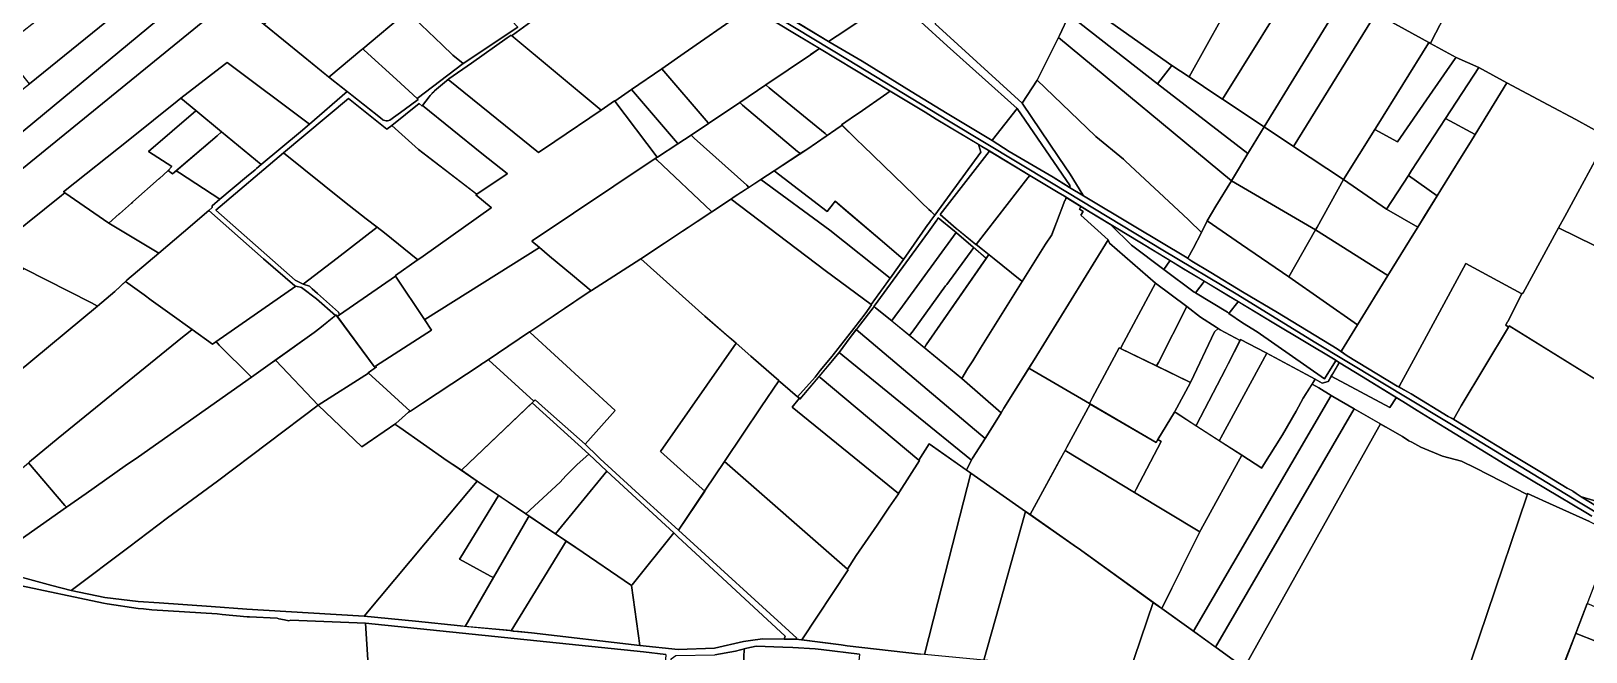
# Model space of a CAD drawing. Header units: metres. Extents: x 3 to 1005126, y 39 to 4383651.
# Drawn here: x 487755 to 489042, y 4372023 to 4372538 of the extents above; entities that cross this region are included whole.
import ezdxf

# ---------------------------------------------------------------- set-up
doc = ezdxf.new("R2010")
doc.units = ezdxf.units.M
doc.header["$MEASUREMENT"] = 0
doc.layers.add('TM_Llucmajor', color=7, linetype='Continuous')

msp = doc.modelspace()

# ---------------------------------------------------------------- linework, layer by layer
at = {"layer": 'TM_Llucmajor', "linetype": 'Continuous', "flags": 128}
for points in [[(489110.5, 4372103.3), (489036.1, 4372147.9), (488951, 4372199.8), (488871.4, 4372247.8), (488817.2, 4372280.4), (488753.9, 4372319.2), (488691.8, 4372356.3), (488601.1, 4372411.1), (488514.4, 4372463.5), (488430.7, 4372514.2), (488358.9, 4372557.5), (488291, 4372598.6), (488218.5, 4372642.4), (488188.2, 4372660.8), (488156.3, 4372680.1), (488097.4, 4372715.4), (488006.9, 4372770.6), (487952.9, 4372803.2), (487910.3, 4372829), (487837.9, 4372872.7), (487765.1, 4372916.7), (487665.9, 4372976.6)], [(487665.9, 4372976.6), (487765.1, 4372916.7), (487837.9, 4372872.7), (487910.3, 4372829), (487952.9, 4372803.2), (488006.9, 4372770.6), (488097.4, 4372715.4), (488156.3, 4372680.1), (488188.2, 4372660.8), (488218.5, 4372642.4), (488291, 4372598.6), (488358.9, 4372557.5), (488430.7, 4372514.2), (488514.4, 4372463.5), (488601.1, 4372411.1), (488691.8, 4372356.3), (488753.9, 4372319.2), (488817.2, 4372280.4), (488871.4, 4372247.8), (488951, 4372199.8), (489036.1, 4372147.9), (489110.5, 4372103.3)], [(488312.6, 4372591.1), (488415, 4372529.1), (488416.2, 4372528.4), (488442.7, 4372512.8), (488483.5, 4372487.8), (488513.1, 4372469.6), (488550.6, 4372447), (488564.6, 4372437.9), (488600.9, 4372416.8), (488614.6, 4372408.2), (488626.2, 4372401.3), (488668.2, 4372376.2), (488712.1, 4372349.8), (488715.8, 4372347.3), (488731.7, 4372337.7), (488757.9, 4372321.9), (488786.7, 4372304.6), (488836.2, 4372274.6), (488844.6, 4372268.7), (488886, 4372243.7), (488897.4, 4372237.2), (488928.1, 4372218.5), (488932.9, 4372216.1), (488976.6, 4372189.5), (489004.2, 4372172.9), (489026.8, 4372159.2), (489031.1, 4372156.8), (489031.4, 4372156.5), (489034.1, 4372154.7), (489038.4, 4372151.8), (489070.1, 4372132.5)], [(487699, 4372384.8), (487920.6, 4372565.1), (487930.9, 4372556.8), (487947.4, 4372543.4), (487980, 4372516.9), (488002.1, 4372498.9), (488016.4, 4372487.6), (487985, 4372460.6), (487916.8, 4372511.7), (487914.6, 4372510), (487878.6, 4372482.2), (487875.5, 4372479.7), (487875.5, 4372479.7), (487836.2, 4372448.3), (487781.5, 4372404.6), (487782.4, 4372404), (487782.5, 4372403.9), (487779.6, 4372401.6), (487721.6, 4372355.1)], [(488503.3, 4372543.7), (488575.4, 4372478.1), (488605.7, 4372433.1), (488615, 4372419.3), (488625.6, 4372402.2), (488626.1, 4372401.3), (488614.6, 4372408.2), (488614.3, 4372408.4), (488614.5, 4372408.8), (488615, 4372409.7), (488571.1, 4372473.7), (488513.3, 4372525.6), (488469.5, 4372565.6)], [(488180.6, 4372554.2), (488153.2, 4372534.3), (488152.8, 4372533.9), (488152.1, 4372534.5), (488148.8, 4372532.2), (488119.2, 4372511.3), (488100.4, 4372498.1), (488096.9, 4372495.2), (488088.7, 4372488.2), (488088.2, 4372487.7), (488088, 4372487.5), (488086.8, 4372486.3), (488086.7, 4372486.2), (488086.6, 4372486.1), (488085.6, 4372484.9), (488085.1, 4372484.3), (488084.2, 4372483.2), (488078.8, 4372476.1), (488078.5, 4372475.7), (488075.8, 4372477.9), (488053.4, 4372459.6), (488049.1, 4372456.5), (488017.5, 4372481.9), (487963.7, 4372436.9), (487907.4, 4372389.3), (487973.3, 4372331.4), (487975.4, 4372330.4), (487980, 4372328.1), (487985, 4372326.4), (487987.4, 4372324.3), (487991.7, 4372320.4), (488009, 4372304.9), (488010, 4372302.8), (488008, 4372301.4), (488007.1, 4372302.6), (488006.6, 4372302.2), (487990.8, 4372316.1), (487978.5, 4372325.3), (487973.9, 4372326.5), (487972.9, 4372326.7), (487946.9, 4372349.2), (487901.7, 4372389.2), (487904.4, 4372391.5), (487904.5, 4372392.9), (487910.9, 4372398.4), (487932.8, 4372416.9), (487940, 4372422.9), (487941.2, 4372423.9), (487945.2, 4372427.3), (487977.7, 4372454.2), (487985, 4372460.6), (488016.4, 4372487.6), (488017.4, 4372486.8), (488043.9, 4372465.9), (488045.9, 4372464.3), (488046.4, 4372464), (488047.4, 4372463.6), (488048.5, 4372463.5), (488048.7, 4372463.5), (488049.6, 4372463.5), (488050.7, 4372463.7), (488051.7, 4372464.1), (488063.6, 4372472.5), (488075.1, 4372481.2), (488074.3, 4372481.9), (488112.5, 4372510.9), (488157.7, 4372541)], [(488343.2, 4372552.6), (488295.5, 4372519.5), (488276.8, 4372506.6), (488276.9, 4372506.5), (488251.9, 4372489.3), (488238.1, 4372479.7), (488238, 4372479.7), (488237.8, 4372479.9), (488226.6, 4372472.3), (488152.8, 4372533.9), (488153.2, 4372534.3), (488180.6, 4372554.2)], [(489047.2, 4372135.9), (489042.2, 4372138.9), (488975.3, 4372178.8), (488913.3, 4372216.9), (488902.6, 4372223.5), (488890.5, 4372231), (488856.4, 4372251.8), (488838.8, 4372262.6), (488834.5, 4372265.3), (488783.8, 4372295.8), (488746.3, 4372318.5), (488709, 4372340.9), (488672.7, 4372363), (488653.2, 4372374.7), (488631.7, 4372387.8), (488610.3, 4372401), (488605.1, 4372404), (488596.8, 4372409.1), (488581.7, 4372418.1), (488547.3, 4372439.1), (488541.9, 4372442.2), (488504.2, 4372464.9), (488495.1, 4372470.5), (488465.9, 4372488), (488407.5, 4372523.4), (488388.1, 4372534.9), (488372.2, 4372544.6)], [(487742.9, 4372254.8), (487809.5, 4372310), (487824, 4372322), (487832.8, 4372330.4), (487848.1, 4372319.3), (487848.1, 4372319.3), (487854.1, 4372314.9), (487869.4, 4372303.9), (487887.8, 4372290.6), (487884.8, 4372288.2), (487879.8, 4372284.1), (487776.9, 4372200.6), (487753.3, 4372181)], [(489053.4, 4372147.5), (489038.7, 4372152), (489037.9, 4372152.2), (489034.1, 4372154.7), (489031.4, 4372156.5), (489031.1, 4372156.8), (489026.8, 4372159.2), (489004.2, 4372172.9), (489004.2, 4372172.9), (488976.6, 4372189.5), (488932.9, 4372216.1), (488932.8, 4372216.2), (488933, 4372216.6), (488939, 4372227.3), (488978.1, 4372292.5), (488978.8, 4372293.7), (489073.7, 4372234.7)], [(489045.1, 4372131.4), (489006.7, 4372148.8), (489002.9, 4372150.5), (488993.8, 4372154.6), (488993.6, 4372153.8), (488993.5, 4372153.9), (488951.1, 4372175.6), (488939.2, 4372181.5), (488923.6, 4372185.7), (488905.5, 4372193.1), (488898.2, 4372197.3), (488895.7, 4372198.4), (488890.3, 4372201.9), (488876.4, 4372209.9), (488850.3, 4372224.9), (488832.7, 4372235.1), (488831.2, 4372236), (488821, 4372242.1), (488815.4, 4372245.4), (488817.9, 4372249.4), (488823.9, 4372246.1), (488828.9, 4372247.6), (488828.9, 4372247.6), (488831.4, 4372251.8), (488879.8, 4372225.9), (488885, 4372234), (488885, 4372234), (488885.2, 4372234.2), (488890.5, 4372231), (488902.6, 4372223.5), (488913.3, 4372216.9), (488975.3, 4372178.8), (489042.2, 4372138.9), (489047.2, 4372135.9)], [(488759.2, 4372010.4), (488872, 4372212.4), (488873.5, 4372211.5), (488876.4, 4372209.9), (488890.3, 4372201.9), (488895.7, 4372198.4), (488898.2, 4372197.3), (488905.5, 4372193.1), (488923.6, 4372185.7), (488939.2, 4372181.5), (488951.1, 4372175.6), (488993.5, 4372153.9), (488993.6, 4372153.8), (488993.6, 4372153.8), (488993.3, 4372152.6), (488927.6, 4371958)], [(487724.8, 4372091.3), (487771.6, 4372078.6), (487787.8, 4372074.3), (487815.6, 4372068.5), (487843.3, 4372065.2), (487860.6, 4372064.1), (487903.8, 4372061), (487933.1, 4372058.9), (487984, 4372055.9), (488030.5, 4372053), (488072.8, 4372048.9), (488110.3, 4372045), (488151, 4372041.2), (488153.9, 4372040.7), (488154.4, 4372040.7), (488169, 4372039.2), (488258.8, 4372028.9), (488290.5, 4372025.4), (488320.6, 4372026.6), (488344.6, 4372032.1), (488354.2, 4372033.6), (488360.5, 4372034.2), (488378.1, 4372034.1), (488388.1, 4372034), (488388.1, 4372034), (488425.5, 4372029.2), (488430.3, 4372028.6), (488491.2, 4372021.5)], [(487741.2, 4372079.2), (487814.4, 4372063.8), (487817.5, 4372063.4), (487843.3, 4372059.5), (487847.7, 4372059.1), (487854.5, 4372058.4), (487908.6, 4372054.9), (487912.7, 4372054.5), (487933.5, 4372052.6), (487935.4, 4372052.4), (487958.4, 4372051.3), (487959.8, 4372051), (487964.5, 4372050), (487968.1, 4372049.3), (487969.3, 4372049.7), (488031.5, 4372047.4), (488034.8, 4371995.2)], [(488280.3, 4372021.4), (488261.7, 4372023.6), (488031.5, 4372047.4), (487969.3, 4372049.7), (487968.1, 4372049.3), (487964.5, 4372050), (487959.8, 4372051), (487958.4, 4372051.3), (487935.4, 4372052.4), (487933.5, 4372052.6), (487912.7, 4372054.5), (487908.6, 4372054.9), (487854.5, 4372058.4), (487847.7, 4372059.1), (487843.3, 4372059.5), (487817.5, 4372063.4), (487814.4, 4372063.8), (487741.2, 4372079.2)], [(488440.6, 4372021.5), (488408.9, 4372025.4), (488403.9, 4372026), (488385.3, 4372027), (488377.2, 4372027.4), (488355, 4372028.3), (488347.4, 4372026.6), (488337.9, 4372024.2), (488320.8, 4372021)]]:
    msp.add_lwpolyline(points, dxfattribs=at)
for points in [[(487876.7, 4372600.4), (487877, 4372600.5), (487880.7, 4372597.6), (487879.3, 4372596.4), (487753.2, 4372494.1), (487729.7, 4372523.6), (487799.6, 4372578.5), (487859.9, 4372625.5), (487863.7, 4372619.4), (487876, 4372601.3), (487876.7, 4372600.4)], [(488364.5, 4372568.6), (488364.3, 4372568.8), (488399.8, 4372628.6), (488400, 4372628.5), (488401.4, 4372627.3), (488454.8, 4372579), (488469.5, 4372565.6), (488422, 4372533.8), (488415, 4372529.1), (488360.8, 4372562), (488364.5, 4372568.6)], [(488546.2, 4372612.3), (488547.6, 4372615.4), (488553.9, 4372610.9), (488561.8, 4372605.4), (488567.3, 4372601.6), (488573.3, 4372597.4), (488619.7, 4372564.8), (488621, 4372564.1), (488614.3, 4372551.2), (488606.4, 4372534.2), (488605.5, 4372532.4), (488587.9, 4372497.2), (488575.4, 4372478.1), (488503.3, 4372543.7), (488543.8, 4372608.5), (488546.2, 4372612.3)], [(487898.3, 4372579.7), (487685.3, 4372403.3), (487667.9, 4372426.7), (487667.4, 4372427.3), (487753.2, 4372494.1), (487879.3, 4372596.4), (487880.7, 4372597.6), (487900.4, 4372581.5), (487898.3, 4372579.7)], [(488001.2, 4372499.7), (487980, 4372516.9), (487947.4, 4372543.4), (488015.8, 4372599.6), (488066, 4372554), (488065.4, 4372553.5), (488029.2, 4372523.1), (488028.5, 4372522.5), (488001.2, 4372499.7)], [(488699.2, 4372509.3), (488640.3, 4372550.9), (488660.7, 4372598.9), (488740.8, 4372548.6), (488713.7, 4372499.8), (488699.2, 4372509.3)], [(488806.7, 4372586.5), (488741.2, 4372481.5), (488737.5, 4372483.9), (488713.7, 4372499.8), (488740.8, 4372548.6), (488749.1, 4372562.5), (488757.6, 4372576.9), (488775.6, 4372602.8), (488776.2, 4372603.6), (488777.1, 4372603.1), (488796.3, 4372592.4), (488806.7, 4372586.5)], [(489089.1, 4372535.8), (489115.6, 4372521.7), (489059.9, 4372450.1), (489033.9, 4372464.5), (489011, 4372476.7), (488976.9, 4372494.9), (488953.7, 4372507.7), (488934.8, 4372516), (488913.5, 4372527.6), (488914.7, 4372529.9), (488941.1, 4372581), (488941.7, 4372582.3), (488951.2, 4372600.7), (488953.5, 4372605.2), (488964.6, 4372600.1), (488974.3, 4372597.4), (488976.8, 4372601.1), (488978.4, 4372604.4), (488979, 4372604), (489004.7, 4372588.2), (489026.3, 4372574.8), (489063.8, 4372552.7), (489062.1, 4372550.5), (489089.1, 4372535.8)], [(487695.1, 4372390), (487685.3, 4372403.3), (487898.3, 4372579.7), (487900.4, 4372581.5), (487908.7, 4372574.8), (487920.6, 4372565.1), (487699, 4372384.8), (487696.6, 4372388.1), (487695.1, 4372390)], [(488094.9, 4372526.5), (488066, 4372554), (488103.9, 4372585.2), (488104.4, 4372585.6), (488110.8, 4372590.6), (488157.7, 4372541), (488112.5, 4372510.9), (488103.9, 4372517.9), (488094.9, 4372526.5)], [(488842.1, 4372566.8), (488842.1, 4372566.8), (488775.9, 4372458.5), (488741.2, 4372481.5), (488806.7, 4372586.5), (488833.8, 4372571.4), (488836, 4372570.2), (488842.1, 4372566.8)], [(488914.7, 4372529.9), (488913.5, 4372527.6), (488912.1, 4372528.4), (488872.9, 4372549.8), (488874.5, 4372552.8), (488878.7, 4372560.7), (488890.2, 4372582.8), (488891.2, 4372584.7), (488920.4, 4372568.9), (488929.7, 4372563.9), (488931.7, 4372562.9), (488914.7, 4372529.9)], [(488343.2, 4372552.6), (488346.6, 4372555), (488347.8, 4372555.8), (488350.5, 4372557.6), (488372.2, 4372544.6), (488388.1, 4372534.9), (488407.3, 4372523.5), (488407.5, 4372523.4), (488400.1, 4372518.3), (488400, 4372518.2), (488363, 4372493.2), (488341.5, 4372478.7), (488315.6, 4372461.2), (488315.2, 4372461.7), (488276.9, 4372506.5), (488276.8, 4372506.6), (488295.5, 4372519.5), (488343.2, 4372552.6), (488343.2, 4372552.6)], [(488550.5, 4372447.4), (488550.4, 4372447.2), (488513.1, 4372469.6), (488483.5, 4372487.8), (488442.7, 4372512.8), (488416.2, 4372528.4), (488415, 4372529.1), (488422, 4372533.8), (488469.5, 4372565.6), (488513.3, 4372525.6), (488571.1, 4372473.7), (488550.7, 4372447.7), (488550.5, 4372447.4)], [(488687.4, 4372494), (488614.3, 4372551.2), (488621, 4372564.1), (488640.3, 4372550.9), (488699.2, 4372509.3), (488687.4, 4372494)], [(488868.2, 4372552.4), (488800.2, 4372442.3), (488775.9, 4372458.5), (488842.1, 4372566.8), (488868.2, 4372552.4)], [(488057.1, 4372497.6), (488030.5, 4372521.9), (488029.3, 4372523), (488029.2, 4372523.1), (488065.4, 4372553.5), (488066, 4372554), (488094.9, 4372526.5), (488103.9, 4372517.9), (488112.5, 4372510.9), (488074.3, 4372481.9), (488057.1, 4372497.6)], [(488748.6, 4372413.6), (488605.5, 4372532.4), (488606.4, 4372534.2), (488614.3, 4372551.2), (488687.4, 4372494), (488762.3, 4372436.3), (488750.3, 4372416.5), (488748.6, 4372413.6)], [(488869.8, 4372551.5), (488872.9, 4372549.8), (488878.6, 4372546.7), (488878.6, 4372546.7), (488912.1, 4372528.4), (488911.8, 4372527.9), (488869.3, 4372459.3), (488867.5, 4372456.3), (488841.4, 4372414.8), (488800.2, 4372442.3), (488868.2, 4372552.4), (488869.8, 4372551.5)], [(488188.3, 4372446.4), (488174.8, 4372437.2), (488099.9, 4372497.6), (488100.4, 4372498.1), (488119.2, 4372511.3), (488148.8, 4372532.2), (488152.1, 4372534.5), (488226.6, 4372472.3), (488188.3, 4372446.4)], [(488635.9, 4372450.9), (488587.9, 4372497.2), (488605.5, 4372532.4), (488748.6, 4372413.6), (488735.8, 4372392.6), (488728.6, 4372380.6), (488723.8, 4372370.9), (488713.4, 4372381.1), (488712.9, 4372381.6), (488660.8, 4372430), (488659.2, 4372431.6), (488636.4, 4372450.4), (488635.9, 4372450.9)], [(488057.1, 4372497.6), (488074.3, 4372481.9), (488075.1, 4372481.2), (488063.6, 4372472.5), (488051.7, 4372464.1), (488050.7, 4372463.7), (488049.6, 4372463.5), (488048.7, 4372463.5), (488048.5, 4372463.5), (488047.4, 4372463.6), (488046.4, 4372464), (488045.9, 4372464.3), (488043.9, 4372465.9), (488002.1, 4372498.9), (488001.2, 4372499.7), (488028.5, 4372522.5), (488029.2, 4372523.1), (488029.3, 4372523), (488030.5, 4372521.9), (488057.1, 4372497.6)], [(488407.5, 4372523.4), (488465.9, 4372488), (488466.1, 4372487.9), (488465.6, 4372487.6), (488463.3, 4372486), (488440.3, 4372470), (488437.4, 4372468), (488429.3, 4372462.5), (488425.8, 4372460.1), (488426.2, 4372459.7), (488421, 4372456.2), (488413.8, 4372451.3), (488413.3, 4372451.8), (488412.2, 4372452.8), (488365.7, 4372490.9), (488363.2, 4372492.9), (488363, 4372493.2), (488400, 4372518.2), (488407.5, 4372523.4)], [(488934.8, 4372516), (488934.1, 4372515.1), (488912.8, 4372484.3), (488886.2, 4372445.9), (488867.5, 4372456.3), (488869.3, 4372459.3), (488911.8, 4372527.9), (488912.1, 4372528.4), (488913.5, 4372527.6), (488934.8, 4372516)], [(487914.6, 4372510), (487916.8, 4372511.7), (487985, 4372460.6), (487977.7, 4372454.2), (487945.2, 4372427.3), (487912.3, 4372454.2), (487891.1, 4372471.9), (487878.6, 4372482.1), (487878.6, 4372482.2), (487914.6, 4372510)], [(488301.1, 4372451.6), (488290.2, 4372444.4), (488290, 4372444.8), (488251.9, 4372489.3), (488276.9, 4372506.5), (488315.2, 4372461.7), (488315.6, 4372461.2), (488301.1, 4372451.6)], [(488762.3, 4372436.3), (488687.4, 4372494), (488699.2, 4372509.3), (488713.7, 4372499.8), (488737.5, 4372483.9), (488741.2, 4372481.5), (488775.9, 4372458.5), (488763.7, 4372438.6), (488762.3, 4372436.3)], [(488953.7, 4372507.7), (488926, 4372465.3), (488897.9, 4372422.3), (488895.3, 4372418.2), (488877, 4372390.3), (488841.4, 4372414.8), (488867.5, 4372456.3), (488886.2, 4372445.9), (488912.8, 4372484.3), (488934.1, 4372515.1), (488934.8, 4372516), (488953.7, 4372507.7)], [(488950.5, 4372452.2), (488926, 4372465.3), (488953.7, 4372507.7), (488976.9, 4372494.9), (488950.5, 4372452.2)], [(488148.7, 4372419.7), (488127.9, 4372436.4), (488078.8, 4372476.1), (488084.2, 4372483.2), (488085.1, 4372484.3), (488085.6, 4372484.9), (488086.6, 4372486.1), (488086.7, 4372486.2), (488086.8, 4372486.3), (488088, 4372487.5), (488088.2, 4372487.7), (488088.7, 4372488.2), (488096.9, 4372495.2), (488099.9, 4372497.6), (488174.8, 4372437.2), (488188.3, 4372446.4), (488226.6, 4372472.3), (488237.8, 4372479.9), (488238, 4372479.7), (488273, 4372433.4), (488273, 4372433.3), (488271.5, 4372432.3), (488169.6, 4372363.9), (488169.3, 4372363.7), (488175.6, 4372358.5), (488080.5, 4372298.9), (488080.3, 4372298.8), (488056.3, 4372334.8), (488056.2, 4372335.1), (488056.4, 4372335.2), (488074.3, 4372347.9), (488074.9, 4372348.3), (488079.2, 4372351.4), (488135.7, 4372391.4), (488135.5, 4372391.6), (488122.8, 4372402), (488123.7, 4372402.6), (488148.8, 4372419.6), (488148.7, 4372419.7)], [(488363, 4372493.2), (488363.2, 4372492.9), (488365.7, 4372490.9), (488412.2, 4372452.8), (488413.3, 4372451.8), (488413.8, 4372451.3), (488396.9, 4372439.8), (488391.5, 4372436.3), (488390.9, 4372436.8), (488389.3, 4372437.9), (488343.8, 4372476.3), (488341.5, 4372478.6), (488341.5, 4372478.7), (488363, 4372493.2)], [(488712.6, 4372349.6), (488712.6, 4372349.5), (488712.1, 4372349.8), (488668.2, 4372376.2), (488626.2, 4372401.3), (488626.1, 4372401.3), (488625.6, 4372402.2), (488615, 4372419.3), (488605.7, 4372433.1), (488575.4, 4372478.1), (488587.9, 4372497.2), (488635.9, 4372450.9), (488636.4, 4372450.4), (488659.2, 4372431.6), (488660.8, 4372430), (488712.9, 4372381.6), (488713.4, 4372381.1), (488723.8, 4372370.9), (488717, 4372357.8), (488712.6, 4372349.6)], [(488839.9, 4372272.9), (488853.2, 4372294.5), (488878.3, 4372335.3), (488899.8, 4372370), (488903.1, 4372375.4), (488911.7, 4372389.3), (488919, 4372401.2), (488922.2, 4372406.4), (488939.2, 4372433.9), (488946.6, 4372445.8), (488950.5, 4372452.2), (488976.9, 4372494.9), (489011, 4372476.7), (489033.9, 4372464.5), (489060.5, 4372449.8), (489024.8, 4372384.3), (489019.6, 4372374.8), (488990.3, 4372320.8), (488989.1, 4372320), (488942.9, 4372345.3), (488901.1, 4372268.3), (488887.8, 4372243.9), (488887.3, 4372243), (488886, 4372243.7), (488844.6, 4372268.7), (488839.5, 4372272.3), (488839.9, 4372272.9)], [(487875.5, 4372479.7), (487878.6, 4372482.2), (487878.6, 4372482.1), (487891.1, 4372471.9), (487890.9, 4372471.8), (487851.7, 4372438), (487871, 4372425.6), (487868, 4372422.2), (487867.8, 4372422), (487860.8, 4372415.7), (487860.6, 4372415.6), (487838.8, 4372396.2), (487838.5, 4372395.9), (487837.8, 4372395.3), (487827.7, 4372386.5), (487827.6, 4372386.4), (487819, 4372378.7), (487782.5, 4372403.9), (487782.4, 4372404), (487781.5, 4372404.6), (487836.2, 4372448.3), (487875.5, 4372479.7)], [(488135.5, 4372391.6), (488135.7, 4372391.4), (488079.2, 4372351.4), (488074.9, 4372348.3), (488047.2, 4372370.6), (488041.2, 4372375.3), (488032.1, 4372382.3), (488014, 4372396.2), (487963.7, 4372436.9), (488017.5, 4372481.9), (488049.1, 4372456.5), (488053.4, 4372459.6), (488075.5, 4372439.8), (488123.7, 4372402.6), (488122.8, 4372402), (488135.5, 4372391.6)], [(488238.1, 4372479.7), (488251.9, 4372489.3), (488290, 4372444.8), (488290.2, 4372444.4), (488273.2, 4372433.2), (488273, 4372433.4), (488273, 4372433.4), (488238, 4372479.7), (488238.1, 4372479.7)], [(488315.6, 4372461.2), (488341.5, 4372478.7), (488341.5, 4372478.6), (488343.8, 4372476.3), (488389.3, 4372437.9), (488390.9, 4372436.8), (488391.5, 4372436.3), (488369.9, 4372422.1), (488358.9, 4372414.8), (488358.8, 4372414.8), (488349, 4372408.3), (488347.2, 4372410), (488303.6, 4372449.1), (488301.1, 4372451.6), (488315.6, 4372461.2)], [(488465.6, 4372487.6), (488466.1, 4372487.9), (488495.1, 4372470.5), (488504.2, 4372464.9), (488539.4, 4372443.7), (488539.6, 4372443), (488541.2, 4372437.6), (488503, 4372385.3), (488499.9, 4372388.3), (488498, 4372390.1), (488492.1, 4372395.9), (488486.1, 4372401.6), (488443.7, 4372442.6), (488438.4, 4372447.8), (488425.8, 4372460.1), (488429.3, 4372462.5), (488437.4, 4372468), (488440.3, 4372470), (488463.3, 4372486), (488465.6, 4372487.6)], [(487890.9, 4372471.8), (487891.1, 4372471.9), (487912.3, 4372454.2), (487908.6, 4372451.1), (487871.7, 4372419.6), (487868, 4372422.2), (487871, 4372425.6), (487851.7, 4372438), (487890.9, 4372471.8)], [(488148.7, 4372419.7), (488148.8, 4372419.6), (488123.7, 4372402.6), (488123.4, 4372402.8), (488075.5, 4372439.8), (488053.4, 4372459.6), (488075.8, 4372477.9), (488078.5, 4372475.7), (488078.8, 4372476.1), (488127.9, 4372436.4), (488148.7, 4372419.7)], [(488550.5, 4372447.4), (488550.7, 4372447.7), (488571.1, 4372473.7), (488615, 4372409.7), (488614.5, 4372408.8), (488614.3, 4372408.4), (488600.9, 4372416.8), (488564.6, 4372437.9), (488550.6, 4372447), (488550.4, 4372447.2), (488550.5, 4372447.4)], [(487877.5, 4372420.3), (487874.7, 4372422.1), (487908.6, 4372451.1), (487912.3, 4372454.2), (487945.2, 4372427.3), (487941.2, 4372423.9), (487940, 4372422.9), (487932.8, 4372416.9), (487910.9, 4372398.4), (487877.5, 4372420.3)], [(488426.2, 4372459.7), (488438.4, 4372447.8), (488443.7, 4372442.6), (488486.1, 4372401.6), (488492.1, 4372395.9), (488498, 4372390.1), (488499.9, 4372388.3), (488503, 4372385.3), (488499, 4372379.7), (488499, 4372379.5), (488497.3, 4372377.6), (488477, 4372348.5), (488461.2, 4372362), (488420.4, 4372396.9), (488418.7, 4372394.7), (488413.8, 4372388.3), (488398.5, 4372400.1), (488369.9, 4372422.1), (488396.9, 4372439.8), (488421, 4372456.2), (488426.2, 4372459.7)], [(488818.4, 4372373.1), (488748.6, 4372413.6), (488750.3, 4372416.5), (488762.3, 4372436.3), (488763.7, 4372438.6), (488775.9, 4372458.5), (488800.2, 4372442.3), (488841.4, 4372414.8), (488819.6, 4372375.2), (488818.4, 4372373.1)], [(488919, 4372401.2), (488895.3, 4372418.2), (488897.9, 4372422.3), (488926, 4372465.3), (488950.5, 4372452.2), (488946.6, 4372445.8), (488939.2, 4372433.9), (488922.2, 4372406.4), (488919, 4372401.2)], [(488273, 4372433.4), (488273, 4372433.4), (488273.2, 4372433.2), (488290.2, 4372444.4), (488301.1, 4372451.6), (488303.6, 4372449.1), (488347.2, 4372410), (488349, 4372408.3), (488336.9, 4372400.4), (488333.7, 4372398.2), (488318.4, 4372388.1), (488317.9, 4372388.5), (488272.7, 4372431.2), (488271.5, 4372432.3), (488273, 4372433.3), (488273, 4372433.4)], [(488390.6, 4372233.4), (488390.8, 4372233.7), (488389.3, 4372234.9), (488403.9, 4372251.2), (488408.1, 4372256.5), (488418.1, 4372268.6), (488435.9, 4372291.4), (488445.3, 4372303.6), (488450.6, 4372311.1), (488450.4, 4372311.3), (488466.4, 4372333.5), (488477, 4372348.5), (488497.3, 4372377.6), (488499, 4372379.5), (488499, 4372379.7), (488503, 4372385.3), (488541.2, 4372437.6), (488539.6, 4372443), (488539.4, 4372443.7), (488541.9, 4372442.2), (488547.3, 4372439.1), (488548.4, 4372438.4), (488548, 4372437.9), (488507.5, 4372385.8), (488520.8, 4372374.3), (488522.6, 4372372.8), (488536.9, 4372361.1), (488537.3, 4372360.9), (488547.7, 4372352.6), (488545.5, 4372349.5), (488534.8, 4372358.8), (488520.9, 4372370.6), (488519.2, 4372372.1), (488505.8, 4372383.1), (488504.7, 4372381.2), (488497.8, 4372371.5), (488452.9, 4372309.9), (488452.7, 4372309.6), (488451.9, 4372308.5), (488432.8, 4372283.9), (488423.8, 4372271.6), (488418.2, 4372264.8), (488391.3, 4372232.8), (488390.6, 4372233.4)], [(489188.5, 4372380.7), (489147.7, 4372312.1), (489145.4, 4372308.3), (489124.5, 4372319.8), (489064.1, 4372353), (489019.6, 4372374.8), (489024.8, 4372384.3), (489060.5, 4372449.8), (489120.6, 4372417.6), (489121.8, 4372416.9), (489150.5, 4372401.5), (489152.6, 4372400.4), (489183, 4372384.3), (489185.5, 4372383), (489188.5, 4372380.7)], [(487973.3, 4372331.4), (487907.4, 4372389.3), (487963.7, 4372436.9), (488014, 4372396.2), (488032.1, 4372382.3), (488041.2, 4372375.3), (488008, 4372349.7), (487980, 4372328.1), (487975.4, 4372330.4), (487973.3, 4372331.4)], [(488271.5, 4372432.3), (488272.7, 4372431.2), (488317.9, 4372388.5), (488318.4, 4372388.1), (488259.5, 4372349.2), (488218.7, 4372323), (488218.3, 4372322.7), (488202.9, 4372335.6), (488184, 4372351.4), (488175.6, 4372358.5), (488169.3, 4372363.7), (488169.6, 4372363.9), (488271.5, 4372432.3)], [(488548, 4372437.9), (488548.4, 4372438.4), (488581.7, 4372418.1), (488580, 4372416.2), (488537.3, 4372360.9), (488536.9, 4372361.1), (488520.8, 4372374.3), (488507.5, 4372385.8), (488548, 4372437.9)], [(487860.2, 4372353.7), (487819, 4372378.7), (487827.6, 4372386.4), (487827.7, 4372386.5), (487837.8, 4372395.3), (487838.5, 4372395.9), (487838.8, 4372396.2), (487860.6, 4372415.6), (487860.8, 4372415.7), (487867.8, 4372422), (487868, 4372422.2), (487871.7, 4372419.6), (487874.7, 4372422.1), (487877.5, 4372420.3), (487910.9, 4372398.4), (487904.5, 4372392.9), (487904.4, 4372391.5), (487901.7, 4372389.2), (487880.8, 4372371.3), (487860.2, 4372353.7)], [(488466.1, 4372333), (488450.4, 4372311.3), (488412.3, 4372339.5), (488334.4, 4372398.6), (488335, 4372399), (488336.9, 4372400.4), (488358.8, 4372414.8), (488416, 4372372.8), (488466.1, 4372333)], [(488369.9, 4372422.1), (488398.5, 4372400.1), (488413.8, 4372388.3), (488418.7, 4372394.7), (488420.4, 4372396.9), (488429.1, 4372389.4), (488461.2, 4372362), (488477, 4372348.5), (488466.4, 4372333.5), (488466.1, 4372333), (488416, 4372372.8), (488358.9, 4372414.8), (488369.9, 4372422.1)], [(488580, 4372416.2), (488581.7, 4372418.1), (488596.8, 4372409.1), (488605.1, 4372404), (488610.3, 4372401), (488611.8, 4372400), (488611, 4372397.3), (488610.8, 4372397.4), (488603.8, 4372379.3), (488599.8, 4372369.1), (488594.6, 4372361.2), (488575.4, 4372330.4), (488574.9, 4372330.9), (488573.8, 4372331.7), (488552.3, 4372349), (488537.3, 4372360.9), (488580, 4372416.2)], [(488878.3, 4372335.3), (488818.4, 4372373.1), (488819.6, 4372375.2), (488841.4, 4372414.8), (488877, 4372390.3), (488903.1, 4372375.4), (488899.8, 4372370), (488878.3, 4372335.3)], [(488903.1, 4372375.4), (488877, 4372390.3), (488895.3, 4372418.2), (488919, 4372401.2), (488903.1, 4372375.4)], [(487779.6, 4372401.6), (487782.5, 4372403.9), (487819, 4372378.7), (487860.2, 4372353.7), (487833.8, 4372331.4), (487824, 4372322), (487809.5, 4372310), (487804.6, 4372312.6), (487748.6, 4372341.1), (487721.6, 4372355.1), (487779.6, 4372401.6)], [(488757, 4372361.1), (488728.6, 4372380.6), (488735.8, 4372392.6), (488748.6, 4372413.6), (488818.4, 4372373.1), (488796.1, 4372334.2), (488757, 4372361.1)], [(487973.9, 4372326.5), (487907.6, 4372280.4), (487904.7, 4372278.4), (487887.8, 4372290.6), (487869.4, 4372303.9), (487854.1, 4372314.9), (487848.1, 4372319.3), (487832.8, 4372330.4), (487833.8, 4372331.4), (487860.2, 4372353.7), (487880.8, 4372371.3), (487901.7, 4372389.2), (487946.9, 4372349.2), (487972.9, 4372326.7), (487973.9, 4372326.5)], [(488377, 4372245.4), (488373.7, 4372248.1), (488373.8, 4372248.2), (488365.5, 4372255.4), (488350.6, 4372268.4), (488338.4, 4372279.2), (488336.5, 4372280.8), (488330.3, 4372286.2), (488312.6, 4372301.7), (488259.5, 4372349.2), (488294.1, 4372372), (488318.4, 4372388.1), (488333.7, 4372398.2), (488334.4, 4372398.6), (488412.3, 4372339.5), (488450.4, 4372311.3), (488450.6, 4372311.1), (488445.3, 4372303.6), (488435.9, 4372291.4), (488418.8, 4372269.6), (488418.1, 4372268.6), (488408.1, 4372256.5), (488403.9, 4372251.2), (488389.3, 4372234.9), (488377, 4372245.4)], [(488611, 4372397.3), (488611.8, 4372400), (488624, 4372392.5), (488622.7, 4372390.3), (488625.9, 4372388.3), (488624, 4372385.2), (488646.6, 4372364.8), (488585.2, 4372265.3), (488560.2, 4372225.5), (488558, 4372221.5), (488525.3, 4372250.1), (488530.2, 4372257.9), (488534.4, 4372264.7), (488540.9, 4372275), (488547.8, 4372286.1), (488550.5, 4372290.5), (488594.6, 4372361.2), (488599.8, 4372369.1), (488600.1, 4372370), (488603.8, 4372379.3), (488610.8, 4372397.4), (488611, 4372397.3)], [(488649.2, 4372376.9), (488666, 4372360.4), (488692.8, 4372340.2), (488717.8, 4372321.5), (488719, 4372320.8), (488745.3, 4372304.9), (488746, 4372304.4), (488746.6, 4372303.8), (488757.7, 4372296.2), (488769.9, 4372288.7), (488825.8, 4372249.7), (488834.9, 4372264.4), (488835.1, 4372264.8), (488838, 4372263.1), (488837.7, 4372262.6), (488828.9, 4372247.6), (488828.9, 4372247.6), (488823.9, 4372246.1), (488817.9, 4372249.4), (488777, 4372271.5), (488756.3, 4372282.2), (488756, 4372281.5), (488739.3, 4372290.3), (488737.7, 4372291.4), (488735.9, 4372292.5), (488723, 4372300.9), (488711.6, 4372309.5), (488685.7, 4372329), (488647.8, 4372362.1), (488646.6, 4372364.8), (488624, 4372385.2), (488625.9, 4372388.3), (488622.7, 4372390.3), (488624, 4372392.5), (488631.7, 4372387.8), (488648.6, 4372377.5), (488649.2, 4372376.9)], [(488452.9, 4372309.9), (488497.8, 4372371.5), (488504.7, 4372381.2), (488505.8, 4372383.1), (488519.2, 4372372.1), (488520.6, 4372371), (488476.2, 4372309.9), (488469.8, 4372301.2), (488467.7, 4372298.2), (488467.4, 4372297.6), (488467.3, 4372297.7), (488454, 4372308.6), (488452.7, 4372309.6), (488452.9, 4372309.9)], [(488697.6, 4372347.4), (488692.8, 4372340.2), (488666, 4372360.4), (488649.2, 4372376.9), (488648.6, 4372377.5), (488653.2, 4372374.7), (488672.7, 4372363), (488697.8, 4372347.7), (488697.6, 4372347.4)], [(488731.7, 4372337.7), (488715.8, 4372347.3), (488712.6, 4372349.5), (488712.6, 4372349.6), (488717, 4372357.8), (488723.8, 4372370.9), (488728.6, 4372380.6), (488757, 4372361.1), (488796.1, 4372334.2), (488853.2, 4372294.5), (488839.9, 4372272.9), (488839.5, 4372272.3), (488836.2, 4372274.6), (488786.7, 4372304.6), (488757.9, 4372321.9), (488731.7, 4372337.7)], [(488056.3, 4372334.8), (488010, 4372302.8), (488009, 4372304.9), (487991.7, 4372320.4), (487987.4, 4372324.3), (487985, 4372326.4), (487980, 4372328.1), (488008, 4372349.7), (488041.2, 4372375.3), (488047.2, 4372370.6), (488074.9, 4372348.3), (488074.3, 4372347.9), (488056.4, 4372335.2), (488056.2, 4372335.1), (488056.3, 4372334.8)], [(488467.7, 4372298.2), (488469.8, 4372301.2), (488476.2, 4372309.9), (488520.6, 4372371), (488520.9, 4372370.6), (488534.8, 4372358.8), (488535.2, 4372358.5), (488512.9, 4372327.8), (488511.9, 4372326.6), (488484.2, 4372288.4), (488482.6, 4372286.3), (488482.1, 4372285.6), (488467.4, 4372297.6), (488467.7, 4372298.2)], [(488585.2, 4372265.3), (488646.6, 4372364.8), (488647.8, 4372362.1), (488685.7, 4372329), (488659.6, 4372280), (488656.9, 4372274.9), (488655.7, 4372275.5), (488633.7, 4372234.3), (488631, 4372229.3), (488580.9, 4372258.5), (488585.2, 4372265.3)], [(488853.2, 4372294.5), (488796.1, 4372334.2), (488818.4, 4372373.1), (488878.3, 4372335.3), (488853.2, 4372294.5)], [(489124.5, 4372319.8), (489108.8, 4372293.4), (489097.5, 4372274.6), (489074.9, 4372234), (488978.8, 4372293.7), (488978.1, 4372292.5), (488975.8, 4372294.1), (488977.1, 4372296.6), (488977.5, 4372297.2), (488989.1, 4372320), (488990.3, 4372320.8), (489019.6, 4372374.8), (489064.1, 4372353), (489124.5, 4372319.8)], [(488078.8, 4372229.5), (488068.7, 4372222.8), (488068.6, 4372223), (488042.8, 4372246.5), (488034.1, 4372254.4), (488033.6, 4372254.8), (488036.6, 4372256.9), (488039.3, 4372258.6), (488039.4, 4372258.7), (488040.5, 4372259.4), (488039.9, 4372260.3), (488086.2, 4372290), (488086.2, 4372290.1), (488080.3, 4372298.8), (488080.5, 4372298.9), (488175.6, 4372358.5), (488184, 4372351.4), (488202.9, 4372335.6), (488218.3, 4372322.7), (488218.2, 4372322.7), (488216, 4372321.2), (488167.4, 4372288.4), (488167.3, 4372288.5), (488131.5, 4372264.4), (488131.4, 4372264.3), (488131.3, 4372264.4), (488127.1, 4372261.6), (488127.2, 4372261.5), (488078.8, 4372229.5)], [(488494.4, 4372275.5), (488482.1, 4372285.6), (488482.6, 4372286.3), (488484.2, 4372288.4), (488511.9, 4372326.6), (488512.9, 4372327.8), (488535.2, 4372358.5), (488545.5, 4372349.5), (488495.9, 4372277.8), (488494.4, 4372275.5)], [(488525.3, 4372250.1), (488494.4, 4372275.5), (488495.9, 4372277.8), (488547.7, 4372352.6), (488552.3, 4372349), (488573.8, 4372331.7), (488574.9, 4372330.9), (488575.4, 4372330.4), (488550.5, 4372290.5), (488547.8, 4372286.1), (488540.9, 4372275), (488534.4, 4372264.7), (488530.2, 4372257.9), (488525.3, 4372250.1)], [(487804.6, 4372312.6), (487809.5, 4372310), (487742.9, 4372254.8), (487715.6, 4372271.6), (487687.2, 4372291.5), (487741.6, 4372335.4), (487748.6, 4372341.1), (487804.6, 4372312.6)], [(488216, 4372321.2), (488218.7, 4372323), (488259.5, 4372349.2), (488312.6, 4372301.7), (488336.5, 4372280.8), (488338.4, 4372279.2), (488275.9, 4372189.5), (488297.8, 4372169.7), (488312.4, 4372156.6), (488290.6, 4372124.2), (488261.5, 4372150.8), (488225.9, 4372183.4), (488223.9, 4372185.4), (488213.4, 4372195.5), (488238.2, 4372223.5), (488168, 4372288.1), (488167.6, 4372288.6), (488216, 4372321.2)], [(488697.6, 4372347.4), (488697.8, 4372347.7), (488709, 4372340.9), (488726.3, 4372330.6), (488726, 4372330.3), (488719, 4372320.8), (488717.8, 4372321.5), (488692.8, 4372340.2), (488697.6, 4372347.4)], [(488887.8, 4372243.9), (488901.1, 4372268.3), (488942.9, 4372345.3), (488989.1, 4372320), (488977.5, 4372297.2), (488977.1, 4372296.6), (488975.8, 4372294.1), (488978.1, 4372292.5), (488939, 4372227.3), (488933, 4372216.6), (488932.8, 4372216.2), (488928.1, 4372218.5), (488897.4, 4372237.2), (488887.3, 4372243), (488887.8, 4372243.9)], [(488006.6, 4372302.2), (487993.6, 4372291.8), (487989.1, 4372288.2), (487952.6, 4372262.1), (487937.1, 4372251), (487936.3, 4372251.8), (487910.3, 4372277.7), (487908.8, 4372279.2), (487907.6, 4372280.4), (487973.9, 4372326.5), (487978.5, 4372325.3), (487990.8, 4372316.1), (488006.6, 4372302.2)], [(488080.3, 4372298.8), (488086.2, 4372290.1), (488086.2, 4372290), (488039.9, 4372260.3), (488040.5, 4372259.4), (488039.4, 4372258.7), (488038.7, 4372259.8), (488008, 4372301.4), (488010, 4372302.8), (488056.3, 4372334.8), (488080.3, 4372298.8)], [(488711.6, 4372309.5), (488688.2, 4372263.1), (488686.7, 4372260.4), (488656.9, 4372274.9), (488659.6, 4372280), (488685.7, 4372329), (488711.6, 4372309.5)], [(488726, 4372330.3), (488726.3, 4372330.6), (488746.3, 4372318.5), (488754.3, 4372313.7), (488754, 4372313.3), (488746.6, 4372303.8), (488746, 4372304.4), (488745.3, 4372304.9), (488719, 4372320.8), (488726, 4372330.3)], [(488754, 4372313.3), (488754.3, 4372313.7), (488783.8, 4372295.8), (488834.5, 4372265.3), (488835.1, 4372264.8), (488834.9, 4372264.4), (488825.8, 4372249.7), (488769.9, 4372288.7), (488757.7, 4372296.2), (488746.6, 4372303.8), (488754, 4372313.3)], [(488034.1, 4372254.4), (487992.4, 4372227.9), (487957.1, 4372265), (487956.9, 4372265.2), (487989.1, 4372288.2), (487993.6, 4372291.8), (488007.1, 4372302.6), (488039.4, 4372258.7), (488039.3, 4372258.6), (488036.6, 4372256.9), (488033.6, 4372254.8), (488034.1, 4372254.4)], [(488441.4, 4372295), (488451.9, 4372308.5), (488452.7, 4372309.6), (488454, 4372308.6), (488467.3, 4372297.7), (488525.3, 4372250.1), (488558, 4372221.5), (488549.3, 4372207.6), (488544.8, 4372200.4), (488437.9, 4372290.5), (488438.3, 4372290.9), (488441.4, 4372295)], [(488735.9, 4372292.5), (488737.7, 4372291.4), (488734.7, 4372288.5), (488715, 4372247.2), (488714.8, 4372246.7), (488686.7, 4372260.4), (488688.2, 4372263.1), (488711.6, 4372309.5), (488723, 4372300.9), (488735.9, 4372292.5)], [(487904.7, 4372278.4), (487907.6, 4372280.4), (487908.8, 4372279.2), (487910.3, 4372277.7), (487936.3, 4372251.8), (487937.1, 4372251), (487843.4, 4372185.2), (487832.5, 4372177.5), (487800.1, 4372154.7), (487783.8, 4372143.3), (487783.6, 4372143.6), (487782.6, 4372144.7), (487752.3, 4372180.2), (487753.3, 4372181), (487776.9, 4372200.6), (487879.8, 4372284.1), (487884.8, 4372288.2), (487887.8, 4372290.6), (487904.7, 4372278.4)], [(488168, 4372288.1), (488238.2, 4372223.5), (488213.4, 4372195.5), (488180.2, 4372224.8), (488172.1, 4372232.3), (488170.8, 4372231.1), (488133.5, 4372265.2), (488133.2, 4372265.5), (488167.3, 4372288.5), (488167.4, 4372288.4), (488167.6, 4372288.6), (488168, 4372288.1)], [(488435.4, 4372287.3), (488437.9, 4372290.5), (488544.8, 4372200.4), (488542.8, 4372197.2), (488534.3, 4372184), (488533.3, 4372182.2), (488485, 4372221.5), (488423.8, 4372271.6), (488432.8, 4372283.9), (488435.4, 4372287.3)], [(488756, 4372281.5), (488746.1, 4372262.2), (488743.7, 4372257.7), (488719.7, 4372211.7), (488719.3, 4372210.8), (488702.9, 4372221.4), (488701.5, 4372222.2), (488714.8, 4372246.7), (488715, 4372247.2), (488734.7, 4372288.5), (488737.7, 4372291.4), (488739.3, 4372290.3), (488756, 4372281.5)], [(488373.7, 4372248.2), (488373.8, 4372248.2), (488373.7, 4372248.1), (488359.1, 4372226.4), (488359.1, 4372226.4), (488328.8, 4372181.3), (488328.9, 4372181.2), (488312.9, 4372157.4), (488312.4, 4372156.6), (488297.8, 4372169.7), (488275.9, 4372189.5), (488338.4, 4372279.2), (488350.6, 4372268.4), (488365.5, 4372255.4), (488373.7, 4372248.2)], [(488687.8, 4372199.5), (488686.3, 4372197), (488631, 4372229.3), (488633.7, 4372234.3), (488655.7, 4372275.5), (488656.9, 4372274.9), (488714.8, 4372246.7), (488701.5, 4372222.2), (488687.8, 4372199.5)], [(488777, 4372271.5), (488778, 4372270.9), (488739.8, 4372200.8), (488739, 4372199.2), (488738.5, 4372198.4), (488719.3, 4372210.8), (488719.7, 4372211.7), (488743.7, 4372257.7), (488746.1, 4372262.2), (488756.3, 4372282.2), (488777, 4372271.5)], [(487800.1, 4372154.7), (487832.5, 4372177.5), (487843.4, 4372185.2), (487937.1, 4372251), (487952.6, 4372262.1), (487956.9, 4372265.2), (487957.1, 4372265), (487992.4, 4372227.9), (487909, 4372165), (487867.4, 4372134.6), (487835.4, 4372110.3), (487787.8, 4372074.3), (487771.6, 4372078.6), (487724.8, 4372091.3), (487714.4, 4372094.6), (487783.8, 4372143.3), (487800.1, 4372154.7)], [(488133.5, 4372265.2), (488170.8, 4372231.1), (488110.9, 4372173.9), (488103.9, 4372178.7), (488099.2, 4372181.8), (488059.9, 4372209.4), (488055.9, 4372212.2), (488056.6, 4372212.7), (488067.1, 4372222), (488068.6, 4372223), (488068.7, 4372222.8), (488078.8, 4372229.5), (488127.2, 4372261.5), (488127.1, 4372261.6), (488131.3, 4372264.4), (488131.4, 4372264.3), (488131.5, 4372264.4), (488133.2, 4372265.5), (488133.5, 4372265.2)], [(488529.2, 4372174.1), (488498.3, 4372195.8), (488489.8, 4372182.4), (488408.1, 4372250.7), (488407.1, 4372251.6), (488418.2, 4372264.8), (488422.1, 4372269.5), (488423.8, 4372271.6), (488485, 4372221.5), (488533.3, 4372182.2), (488529.9, 4372175.5), (488529.2, 4372174.1)], [(488778, 4372270.9), (488817.9, 4372249.4), (488808.2, 4372233.6), (488802.3, 4372223), (488791, 4372203.4), (488774.2, 4372176.4), (488773.8, 4372175.7), (488757.2, 4372186.4), (488738.5, 4372198.4), (488739, 4372199.2), (488739.8, 4372200.8), (488778, 4372270.9)], [(488885, 4372234), (488879.8, 4372225.9), (488831.4, 4372251.8), (488832.5, 4372253.6), (488837.7, 4372262.6), (488838, 4372263.1), (488838.8, 4372262.6), (488856.4, 4372251.8), (488885.2, 4372234.2), (488885, 4372234)], [(488042.8, 4372246.5), (488068.6, 4372223), (488067.1, 4372222), (488056.6, 4372212.7), (488028.4, 4372193.4), (487992.4, 4372227.9), (488034.1, 4372254.4), (488042.8, 4372246.5)], [(488359.1, 4372226.4), (488359.1, 4372226.4), (488373.7, 4372248.1), (488377, 4372245.4), (488389.3, 4372234.9), (488390.8, 4372233.7), (488390.6, 4372233.4), (488384.8, 4372226.3), (488472.8, 4372154.7), (488473, 4372154.5), (488465.3, 4372143.3), (488455.2, 4372128.6), (488438, 4372103.4), (488430.8, 4372091.9), (488328.9, 4372181.2), (488328.8, 4372181.3), (488359.1, 4372226.4)], [(488391.3, 4372232.8), (488407.1, 4372251.6), (488408.1, 4372250.7), (488489.8, 4372182.4), (488490.2, 4372182), (488473.7, 4372156.1), (488472.8, 4372154.8), (488472.8, 4372154.7), (488384.8, 4372226.3), (488390.6, 4372233.4), (488391.3, 4372232.8)], [(488631, 4372229.3), (488631.8, 4372228.8), (488612.3, 4372193), (488581.9, 4372137.2), (488578.1, 4372139.9), (488532.8, 4372171.6), (488531.7, 4372172.4), (488529.2, 4372174.1), (488529.9, 4372175.5), (488533.3, 4372182.2), (488534.3, 4372184), (488544.8, 4372200.4), (488558, 4372221.5), (488560.2, 4372225.5), (488580.9, 4372258.5), (488631, 4372229.3)], [(488821, 4372242.1), (488831.2, 4372236), (488717.2, 4372040.6), (488691.1, 4372059.4), (488722.7, 4372123.5), (488723.3, 4372124.6), (488757.2, 4372186.4), (488773.8, 4372175.7), (488774.2, 4372176.4), (488791, 4372203.4), (488802.3, 4372223), (488808.2, 4372233.6), (488815.4, 4372245.4), (488821, 4372242.1)], [(488832.7, 4372235.1), (488850.3, 4372224.9), (488735.4, 4372027.5), (488720.4, 4372038.4), (488717.2, 4372040.6), (488831.2, 4372236), (488832.7, 4372235.1)], [(487909, 4372165), (487992.4, 4372227.9), (488028.4, 4372193.4), (488055.9, 4372212.2), (488059.9, 4372209.4), (488099.2, 4372181.8), (488103.9, 4372178.7), (488123.9, 4372165), (488093.9, 4372129), (488030.5, 4372053), (487984, 4372055.9), (487933.1, 4372058.9), (487903.8, 4372061), (487860.6, 4372064.1), (487843.3, 4372065.2), (487815.6, 4372068.5), (487787.8, 4372074.3), (487835.4, 4372110.3), (487867.4, 4372134.6), (487909, 4372165)], [(488216.4, 4372187.2), (488206.9, 4372178.6), (488201.9, 4372173.8), (488199, 4372171), (488197.4, 4372169.3), (488192.6, 4372164.2), (488164.4, 4372137.8), (488123.9, 4372165), (488110.9, 4372173.9), (488169.5, 4372229.8), (488216.4, 4372187.2)], [(488378.1, 4372034.1), (488379.1, 4372036.4), (488290.3, 4372118.8), (488286.8, 4372122), (488231.5, 4372173.3), (488216.4, 4372187.2), (488169.5, 4372229.8), (488172.1, 4372232.3), (488180.2, 4372224.8), (488213.4, 4372195.5), (488223.9, 4372185.4), (488225.9, 4372183.4), (488261.5, 4372150.8), (488290.6, 4372124.2), (488388.6, 4372034.8), (488388.1, 4372034), (488378.1, 4372034.1)], [(488612.3, 4372193), (488631.8, 4372228.8), (488686.3, 4372197), (488687.8, 4372199.5), (488690.4, 4372197.8), (488669.8, 4372158.2), (488668.4, 4372155.6), (488610.9, 4372190.4), (488612.3, 4372193)], [(488669.8, 4372158.2), (488690.4, 4372197.8), (488687.8, 4372199.5), (488701.5, 4372222.2), (488702.9, 4372221.4), (488757.2, 4372186.4), (488723.3, 4372124.6), (488722.7, 4372123.5), (488722.4, 4372122.9), (488668.4, 4372155.6), (488669.8, 4372158.2)], [(488759.2, 4372010.4), (488736, 4372027.2), (488735.4, 4372027.5), (488850.3, 4372224.9), (488872, 4372212.4), (488759.2, 4372010.4)], [(488431.3, 4372091.6), (488430.8, 4372091.9), (488438, 4372103.4), (488455.2, 4372128.6), (488465.3, 4372143.3), (488473, 4372154.5), (488472.8, 4372154.7), (488473.7, 4372156.1), (488490.2, 4372182), (488489.8, 4372182.4), (488498.3, 4372195.8), (488531.7, 4372172.4), (488532.8, 4372171.6), (488505.6, 4372064.7), (488494.6, 4372021.2), (488491.2, 4372021.5), (488430.3, 4372028.6), (488425.5, 4372029.2), (488393, 4372033.4), (488431.3, 4372091.6)], [(488231.5, 4372173.3), (488188.8, 4372121.2), (488187.6, 4372122), (488164.4, 4372137.8), (488192.6, 4372164.2), (488197.4, 4372169.3), (488199, 4372171), (488201.9, 4372173.8), (488206.9, 4372178.6), (488216.4, 4372187.2), (488231.5, 4372173.3)], [(488606.3, 4372182), (488610.9, 4372190.4), (488668.4, 4372155.6), (488722.4, 4372122.9), (488715.7, 4372109.3), (488691.1, 4372059.4), (488621.7, 4372109.3), (488620.3, 4372110.3), (488618.4, 4372111.6), (488581.9, 4372137.2), (488606.3, 4372182)], [(487782.6, 4372144.7), (487783.6, 4372143.6), (487783.8, 4372143.3), (487714.4, 4372094.6), (487712.4, 4372095.2), (487667.2, 4372109.5), (487706.2, 4372141.9), (487707.4, 4372142.9), (487710.7, 4372145.6), (487752.3, 4372180.2), (487782.6, 4372144.7)], [(488231.5, 4372173.3), (488286.8, 4372122), (488252.4, 4372079.1), (488251.9, 4372078.5), (488205.8, 4372110), (488188.8, 4372121.2), (488231.5, 4372173.3)], [(488431.3, 4372091.6), (488393, 4372033.4), (488388.1, 4372034), (488388.6, 4372034.8), (488290.6, 4372124.2), (488312.9, 4372157.4), (488328.9, 4372181.2), (488430.8, 4372091.9), (488431.3, 4372091.6)], [(488578.1, 4372139.9), (488556.2, 4372061.7), (488543.5, 4372016.5), (488494.6, 4372021.2), (488505.6, 4372064.7), (488532.8, 4372171.6), (488578.1, 4372139.9)], [(488123.9, 4372165), (488141.8, 4372153), (488141.5, 4372152.6), (488110.4, 4372101.9), (488109.4, 4372100.4), (488135.1, 4372086.3), (488137.4, 4372085.1), (488114, 4372044.6), (488110.3, 4372045), (488072.8, 4372048.9), (488030.5, 4372053), (488093.9, 4372129), (488123.9, 4372165)], [(488141.8, 4372153), (488164.4, 4372137.8), (488167, 4372136), (488166.2, 4372134.7), (488137.4, 4372085.1), (488135.1, 4372086.3), (488109.4, 4372100.4), (488110.4, 4372101.9), (488141.5, 4372152.6), (488141.8, 4372153)], [(489059.3, 4372124.5), (489060.9, 4372127.9), (489066.6, 4372124.6), (489065.3, 4372121.4), (489004, 4371960.9), (488978.1, 4371956.9), (488963.4, 4371956.4), (488949.3, 4371956.8), (488933.2, 4371957.3), (488927.6, 4371958), (488993.3, 4372152.6), (488993.8, 4372154.6), (489002.9, 4372150.5), (489006.7, 4372148.8), (489045.1, 4372131.4), (489050.7, 4372128.8), (489059.3, 4372124.5)], [(489037.9, 4372152.2), (489038.7, 4372152), (489053.4, 4372147.5), (489093.6, 4372133.6), (489127.7, 4372121.2), (489125.7, 4372117.7), (489121.1, 4372102.3), (489121, 4372102.2), (489120.6, 4372102.4), (489113.1, 4372107.1), (489111.3, 4372108.1), (489098.3, 4372115.8), (489095.8, 4372117.3), (489070.1, 4372132.5), (489038.4, 4372151.8), (489037.9, 4372152.2)], [(488192.9, 4372118.5), (488196.7, 4372116), (488197.8, 4372115.2), (488152.2, 4372041), (488151.9, 4372041), (488151, 4372041.2), (488148.7, 4372041.4), (488114, 4372044.6), (488166.2, 4372134.7), (488167, 4372136), (488187.6, 4372122), (488192.9, 4372118.5)], [(488664.2, 4372006.6), (488543.5, 4372016.5), (488556.2, 4372061.7), (488578.1, 4372139.9), (488620.3, 4372110.3), (488621.7, 4372109.3), (488683.9, 4372064.5), (488668.4, 4372018.9), (488664.4, 4372007.2), (488664.2, 4372006.6)], [(488251.9, 4372078.5), (488252.4, 4372079.1), (488286.8, 4372122), (488290.3, 4372118.8), (488379.1, 4372036.4), (488378.1, 4372034.1), (488360.5, 4372034.2), (488354.2, 4372033.6), (488344.6, 4372032.1), (488320.6, 4372026.6), (488290.5, 4372025.4), (488258.8, 4372028.9), (488251.9, 4372078.5)], [(488258.8, 4372028.9), (488169, 4372039.2), (488158.3, 4372040.3), (488154.4, 4372040.7), (488153.9, 4372040.7), (488153.2, 4372040.8), (488152.2, 4372041), (488197.8, 4372115.2), (488205.8, 4372110), (488251.9, 4372078.5), (488258.8, 4372028.9)], [(488666.6, 4372006.4), (488664.4, 4372006.6), (488664.2, 4372006.6), (488664.4, 4372007.2), (488668.4, 4372018.9), (488683.9, 4372064.5), (488685.9, 4372063.1), (488691.1, 4372059.4), (488720.4, 4372038.4), (488736, 4372027.2), (488759.2, 4372010.4), (488761, 4372009.4), (488741.9, 4371981.2), (488670.3, 4372006.1), (488666.6, 4372006.4)], [(489098.8, 4372039.5), (489094.8, 4372025.7), (489093.9, 4372022.4), (489092, 4372016.1), (489091.9, 4372016.1), (489035.7, 4372038.3), (489033.8, 4372039), (489043.3, 4372063.7), (489044.9, 4372063), (489098.3, 4372039.7), (489098.8, 4372039.5)], [(488202.3, 4371869.2), (488009.1, 4371794.2), (488008, 4371793.8), (488009.1, 4371798.8), (488022.7, 4371898.7), (488063.1, 4371913.3), (488038.3, 4371970), (488034.8, 4371995.2), (488031.5, 4372047.4), (488261.7, 4372023.6), (488280.3, 4372021.4), (488274.8, 4371941.2), (488206.3, 4371918.7), (488203.6, 4371870.1), (488203.6, 4371869.7), (488202.3, 4371869.2)], [(488390.4, 4371897.5), (488340.6, 4371901.7), (488341.2, 4371915.6), (488342.7, 4371957.6), (488343.2, 4371972), (488344.4, 4372004.2), (488345.2, 4372026.1), (488347.4, 4372026.6), (488355, 4372028.3), (488377.2, 4372027.4), (488385.3, 4372027), (488403.9, 4372026), (488408.9, 4372025.4), (488440.6, 4372021.5), (488438.3, 4371999), (488437, 4371986.7), (488437, 4371986.6), (488434.4, 4371961), (488398.2, 4371963.9), (488390.4, 4371897.5)], [(489091.9, 4372016.1), (489092, 4372016.1), (489091, 4372012.6), (489090.6, 4372010.8), (489090.1, 4372009.6), (489085.4, 4371993.3), (489084.6, 4371993.6), (489024.9, 4372015.7), (489033.8, 4372039), (489035.7, 4372038.3), (489091.9, 4372016.1)], [(488283, 4371994.9), (488284.6, 4372017.7), (488288.5, 4372020.6), (488320.8, 4372021), (488337.9, 4372024.2), (488345.2, 4372026.1), (488344.4, 4372004.7), (488283, 4371994.9)]]:
    msp.add_lwpolyline(points, close=True, dxfattribs=at)

doc.saveas('drawing.dxf')
